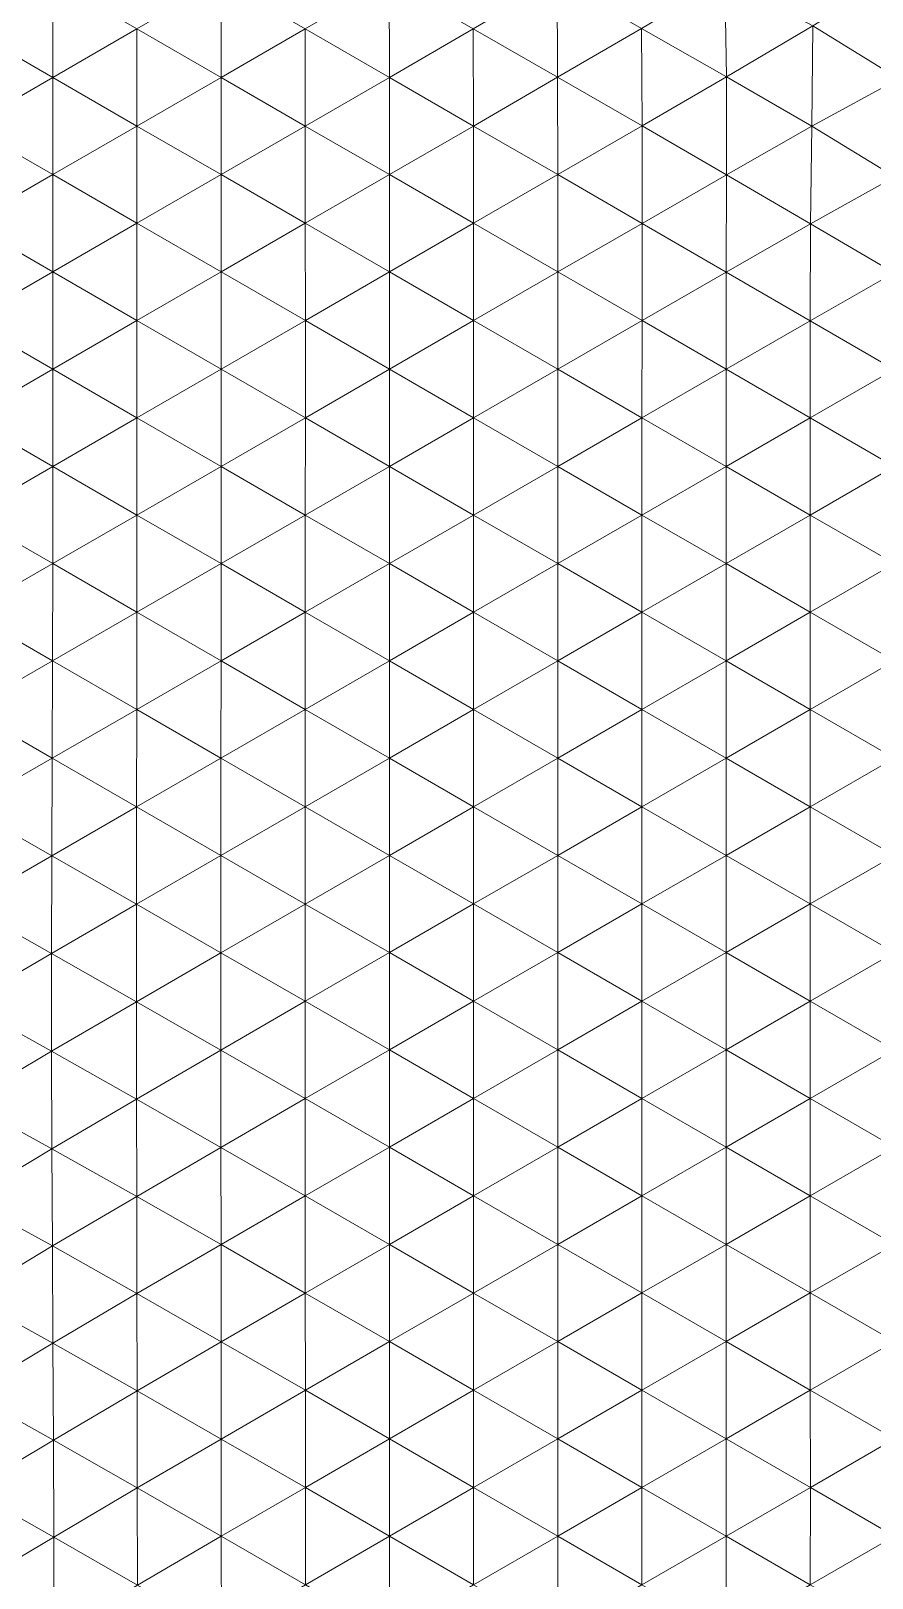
# Model space of a CAD drawing. Extents: x 1.2 to 53.9, y -43.5 to 3.2.
# Drawn here: x 19.36 to 21.091, y -37.661 to -34.479 of the extents above; entities that cross this region are included whole.
import ezdxf

# ---------------------------------------------------------------- set-up
doc = ezdxf.new("R2010")
doc.units = 0
doc.header["$MEASUREMENT"] = 0
doc.layers.add('layer', color=7, linetype='Continuous')

msp = doc.modelspace()

# ---------------------------------------------------------------- linework, layer by layer
at = {"layer": 'layer', "color": 47, "lineweight": 9}
for points in [[(21.1693, -34.3456), (20.9696, -34.4683), (21.1464, -34.5775)], [(19.4052, -34.3743), (19.232, -34.4743), (19.4052, -34.5743)], [(19.4052, -34.3743), (19.4052, -34.5743), (19.5784, -34.4743)], [(19.7514, -34.3742), (19.5784, -34.4743), (19.7516, -34.5743)], [(19.7514, -34.3742), (19.7516, -34.5743), (19.9246, -34.4742)], [(20.0973, -34.3741), (19.9246, -34.4742), (20.0978, -34.5742)], [(20.0973, -34.3741), (20.0978, -34.5742), (20.2705, -34.4741)], [(20.4428, -34.3737), (20.2705, -34.4741), (20.4439, -34.5741)], [(20.4428, -34.3737), (20.4439, -34.5741), (20.6166, -34.4735)], [(20.7883, -34.3715), (20.6166, -34.4735), (20.7918, -34.573)], [(20.7883, -34.3715), (20.7918, -34.573), (20.9696, -34.4683)], [(19.232, -34.4743), (19.232, -34.6743), (19.4052, -34.5743)], [(19.5784, -34.4743), (19.4052, -34.5743), (19.5784, -34.6743)], [(19.5784, -34.4743), (19.5784, -34.6743), (19.7516, -34.5743)], [(19.9246, -34.4742), (19.7516, -34.5743), (19.9248, -34.6743)], [(19.9246, -34.4742), (19.9248, -34.6743), (20.0978, -34.5742)], [(20.2705, -34.4741), (20.0978, -34.5742), (20.271, -34.6743)], [(20.2705, -34.4741), (20.271, -34.6743), (20.4439, -34.5741)], [(20.6166, -34.4735), (20.4439, -34.5741), (20.6178, -34.6741)], [(20.6166, -34.4735), (20.6178, -34.6741), (20.7918, -34.573)], [(20.9696, -34.4683), (20.7918, -34.573), (20.9669, -34.6748)], [(20.9696, -34.4683), (20.9669, -34.6748), (21.1464, -34.5775)], [(19.4052, -34.5743), (19.232, -34.6743), (19.4052, -34.7743)], [(19.4052, -34.5743), (19.4052, -34.7743), (19.5784, -34.6743)], [(19.7516, -34.5743), (19.5784, -34.6743), (19.7516, -34.7743)], [(19.7516, -34.5743), (19.7516, -34.7743), (19.9248, -34.6743)], [(20.0978, -34.5742), (19.9248, -34.6743), (20.098, -34.7743)], [(20.0978, -34.5742), (20.098, -34.7743), (20.271, -34.6743)], [(20.4439, -34.5741), (20.271, -34.6743), (20.4444, -34.7743)], [(20.4439, -34.5741), (20.4444, -34.7743), (20.6178, -34.6741)], [(20.7918, -34.573), (20.6178, -34.6741), (20.7917, -34.7746)], [(20.7918, -34.573), (20.7917, -34.7746), (20.9669, -34.6748)], [(21.1464, -34.5775), (20.9669, -34.6748), (21.1378, -34.7787)], [(19.232, -34.6743), (19.232, -34.8743), (19.4052, -34.7743)], [(19.5784, -34.6743), (19.4052, -34.7743), (19.5784, -34.8743)], [(19.5784, -34.6743), (19.5784, -34.8743), (19.7516, -34.7743)], [(19.9248, -34.6743), (19.7516, -34.7743), (19.9248, -34.8743)], [(19.9248, -34.6743), (19.9248, -34.8743), (20.098, -34.7743)], [(20.271, -34.6743), (20.098, -34.7743), (20.2712, -34.8743)], [(20.271, -34.6743), (20.2712, -34.8743), (20.4444, -34.7743)], [(20.6178, -34.6741), (20.4444, -34.7743), (20.6179, -34.8745)], [(20.6178, -34.6741), (20.6179, -34.8745), (20.7917, -34.7746)], [(20.9669, -34.6748), (20.7917, -34.7746), (20.9647, -34.8757)], [(20.9669, -34.6748), (20.9647, -34.8757), (21.1378, -34.7787)], [(19.4052, -34.7743), (19.232, -34.8743), (19.4052, -34.9743)], [(19.4052, -34.7743), (19.4052, -34.9743), (19.5784, -34.8743)], [(19.7516, -34.7743), (19.5784, -34.8743), (19.7517, -34.9743)], [(19.7516, -34.7743), (19.7517, -34.9743), (19.9248, -34.8743)], [(20.098, -34.7743), (19.9248, -34.8743), (20.0981, -34.9743)], [(20.098, -34.7743), (20.0981, -34.9743), (20.2712, -34.8743)], [(20.4444, -34.7743), (20.2712, -34.8743), (20.4445, -34.9744)], [(20.4444, -34.7743), (20.4445, -34.9744), (20.6179, -34.8745)], [(20.7917, -34.7746), (20.6179, -34.8745), (20.7911, -34.9748)], [(20.7917, -34.7746), (20.7911, -34.9748), (20.9647, -34.8757)], [(21.1378, -34.7787), (20.9647, -34.8757), (21.1366, -34.9761)], [(19.232, -34.8743), (19.232, -35.0743), (19.4052, -34.9743)], [(19.5784, -34.8743), (19.4052, -34.9743), (19.5784, -35.0743)], [(19.5784, -34.8743), (19.5784, -35.0743), (19.7517, -34.9743)], [(19.9248, -34.8743), (19.7517, -34.9743), (19.9249, -35.0743)], [(19.9248, -34.8743), (19.9249, -35.0743), (20.0981, -34.9743)], [(20.2712, -34.8743), (20.0981, -34.9743), (20.2713, -35.0743)], [(20.2712, -34.8743), (20.2713, -35.0743), (20.4445, -34.9744)], [(20.6179, -34.8745), (20.4445, -34.9744), (20.6178, -35.0745)], [(20.6179, -34.8745), (20.6178, -35.0745), (20.7911, -34.9748)], [(20.9647, -34.8757), (20.7911, -34.9748), (20.964, -35.075)], [(20.9647, -34.8757), (20.964, -35.075), (21.1366, -34.9761)], [(19.4052, -34.9743), (19.232, -35.0743), (19.4052, -35.1743)], [(19.4052, -34.9743), (19.4052, -35.1743), (19.5784, -35.0743)], [(19.7517, -34.9743), (19.5784, -35.0743), (19.7516, -35.1743)], [(19.7517, -34.9743), (19.7516, -35.1743), (19.9249, -35.0743)], [(20.0981, -34.9743), (19.9249, -35.0743), (20.0981, -35.1743)], [(20.0981, -34.9743), (20.0981, -35.1743), (20.2713, -35.0743)], [(20.4445, -34.9744), (20.2713, -35.0743), (20.4445, -35.1744)], [(20.4445, -34.9744), (20.4445, -35.1744), (20.6178, -35.0745)], [(20.7911, -34.9748), (20.6178, -35.0745), (20.7909, -35.1746)], [(20.7911, -34.9748), (20.7909, -35.1746), (20.964, -35.075)], [(21.1366, -34.9761), (20.964, -35.075), (21.1368, -35.1747)], [(19.232, -35.0743), (19.2319, -35.2743), (19.4052, -35.1743)], [(19.5784, -35.0743), (19.4052, -35.1743), (19.5784, -35.2743)], [(19.5784, -35.0743), (19.5784, -35.2743), (19.7516, -35.1743)], [(19.9249, -35.0743), (19.7516, -35.1743), (19.9249, -35.2743)], [(19.9249, -35.0743), (19.9249, -35.2743), (20.0981, -35.1743)], [(20.2713, -35.0743), (20.0981, -35.1743), (20.2713, -35.2743)], [(20.2713, -35.0743), (20.2713, -35.2743), (20.4445, -35.1744)], [(20.6178, -35.0745), (20.4445, -35.1744), (20.6177, -35.2744)], [(20.6178, -35.0745), (20.6177, -35.2744), (20.7909, -35.1746)], [(20.964, -35.075), (20.7909, -35.1746), (20.964, -35.2745)], [(20.964, -35.075), (20.964, -35.2745), (21.1368, -35.1747)], [(19.4052, -35.1743), (19.2319, -35.2743), (19.4051, -35.3743)], [(19.4052, -35.1743), (19.4051, -35.3743), (19.5784, -35.2743)], [(19.7516, -35.1743), (19.5784, -35.2743), (19.7516, -35.3743)], [(19.7516, -35.1743), (19.7516, -35.3743), (19.9249, -35.2743)], [(20.0981, -35.1743), (19.9249, -35.2743), (20.0981, -35.3743)], [(20.0981, -35.1743), (20.0981, -35.3743), (20.2713, -35.2743)], [(20.4445, -35.1744), (20.2713, -35.2743), (20.4445, -35.3743)], [(20.4445, -35.1744), (20.4445, -35.3743), (20.6177, -35.2744)], [(20.7909, -35.1746), (20.6177, -35.2744), (20.7908, -35.3744)], [(20.7909, -35.1746), (20.7908, -35.3744), (20.964, -35.2745)], [(21.1368, -35.1747), (20.964, -35.2745), (21.137, -35.3743)], [(19.2319, -35.2743), (19.2317, -35.4743), (19.4051, -35.3743)], [(19.5784, -35.2743), (19.4051, -35.3743), (19.5783, -35.4743)], [(19.5784, -35.2743), (19.5783, -35.4743), (19.7516, -35.3743)], [(19.9249, -35.2743), (19.7516, -35.3743), (19.9248, -35.4743)], [(19.9249, -35.2743), (19.9248, -35.4743), (20.0981, -35.3743)], [(20.2713, -35.2743), (20.0981, -35.3743), (20.2713, -35.4743)], [(20.2713, -35.2743), (20.2713, -35.4743), (20.4445, -35.3743)], [(20.6177, -35.2744), (20.4445, -35.3743), (20.6177, -35.4743)], [(20.6177, -35.2744), (20.6177, -35.4743), (20.7908, -35.3744)], [(20.964, -35.2745), (20.7908, -35.3744), (20.964, -35.4743)], [(20.964, -35.2745), (20.964, -35.4743), (21.137, -35.3743)], [(19.4051, -35.3743), (19.2317, -35.4743), (19.4049, -35.5743)], [(19.4051, -35.3743), (19.4049, -35.5743), (19.5783, -35.4743)], [(19.7516, -35.3743), (19.5783, -35.4743), (19.7516, -35.5743)], [(19.7516, -35.3743), (19.7516, -35.5743), (19.9248, -35.4743)], [(20.0981, -35.3743), (19.9248, -35.4743), (20.0981, -35.5743)], [(20.0981, -35.3743), (20.0981, -35.5743), (20.2713, -35.4743)], [(20.4445, -35.3743), (20.2713, -35.4743), (20.4445, -35.5743)], [(20.4445, -35.3743), (20.4445, -35.5743), (20.6177, -35.4743)], [(20.7908, -35.3744), (20.6177, -35.4743), (20.7909, -35.5743)], [(20.7908, -35.3744), (20.7909, -35.5743), (20.964, -35.4743)], [(21.137, -35.3743), (20.964, -35.4743), (21.1371, -35.5742)], [(19.2317, -35.4743), (19.2311, -35.6743), (19.4049, -35.5743)], [(19.5783, -35.4743), (19.4049, -35.5743), (19.5782, -35.6743)], [(19.5783, -35.4743), (19.5782, -35.6743), (19.7516, -35.5743)], [(19.9248, -35.4743), (19.7516, -35.5743), (19.9248, -35.6743)], [(19.9248, -35.4743), (19.9248, -35.6743), (20.0981, -35.5743)], [(20.2713, -35.4743), (20.0981, -35.5743), (20.2713, -35.6743)], [(20.2713, -35.4743), (20.2713, -35.6743), (20.4445, -35.5743)], [(20.6177, -35.4743), (20.4445, -35.5743), (20.6177, -35.6743)], [(20.6177, -35.4743), (20.6177, -35.6743), (20.7909, -35.5743)], [(20.964, -35.4743), (20.7909, -35.5743), (20.964, -35.6743)], [(20.964, -35.4743), (20.964, -35.6743), (21.1371, -35.5742)], [(19.4049, -35.5743), (19.2311, -35.6743), (19.4045, -35.7744)], [(19.4049, -35.5743), (19.4045, -35.7744), (19.5782, -35.6743)], [(19.7516, -35.5743), (19.5782, -35.6743), (19.7515, -35.7743)], [(19.7516, -35.5743), (19.7515, -35.7743), (19.9248, -35.6743)], [(20.0981, -35.5743), (19.9248, -35.6743), (20.098, -35.7743)], [(20.0981, -35.5743), (20.098, -35.7743), (20.2713, -35.6743)], [(20.4445, -35.5743), (20.2713, -35.6743), (20.4445, -35.7743)], [(20.4445, -35.5743), (20.4445, -35.7743), (20.6177, -35.6743)], [(20.7909, -35.5743), (20.6177, -35.6743), (20.7909, -35.7743)], [(20.7909, -35.5743), (20.7909, -35.7743), (20.964, -35.6743)], [(21.1371, -35.5742), (20.964, -35.6743), (21.1371, -35.7742)], [(19.2311, -35.6743), (19.23, -35.8746), (19.4045, -35.7744)], [(19.5782, -35.6743), (19.4045, -35.7744), (19.5779, -35.8744)], [(19.5782, -35.6743), (19.5779, -35.8744), (19.7515, -35.7743)], [(19.9248, -35.6743), (19.7515, -35.7743), (19.9248, -35.8743)], [(19.9248, -35.6743), (19.9248, -35.8743), (20.098, -35.7743)], [(20.2713, -35.6743), (20.098, -35.7743), (20.2713, -35.8743)], [(20.2713, -35.6743), (20.2713, -35.8743), (20.4445, -35.7743)], [(20.6177, -35.6743), (20.4445, -35.7743), (20.6177, -35.8743)], [(20.6177, -35.6743), (20.6177, -35.8743), (20.7909, -35.7743)], [(20.964, -35.6743), (20.7909, -35.7743), (20.964, -35.8743)], [(20.964, -35.6743), (20.964, -35.8743), (21.1371, -35.7742)], [(19.4045, -35.7744), (19.23, -35.8746), (19.4038, -35.9747)], [(19.4045, -35.7744), (19.4038, -35.9747), (19.5779, -35.8744)], [(19.7515, -35.7743), (19.5779, -35.8744), (19.7513, -35.9744)], [(19.7515, -35.7743), (19.7513, -35.9744), (19.9248, -35.8743)], [(20.098, -35.7743), (19.9248, -35.8743), (20.098, -35.9743)], [(20.098, -35.7743), (20.098, -35.9743), (20.2713, -35.8743)], [(20.4445, -35.7743), (20.2713, -35.8743), (20.4445, -35.9743)], [(20.4445, -35.7743), (20.4445, -35.9743), (20.6177, -35.8743)], [(20.7909, -35.7743), (20.6177, -35.8743), (20.7909, -35.9743)], [(20.7909, -35.7743), (20.7909, -35.9743), (20.964, -35.8743)], [(21.1371, -35.7742), (20.964, -35.8743), (21.1372, -35.9742)], [(19.23, -35.8746), (19.2283, -36.0754), (19.4038, -35.9747)], [(19.5779, -35.8744), (19.4038, -35.9747), (19.5776, -36.0746)], [(19.5779, -35.8744), (19.5776, -36.0746), (19.7513, -35.9744)], [(19.9248, -35.8743), (19.7513, -35.9744), (19.9247, -36.0744)], [(19.9248, -35.8743), (19.9247, -36.0744), (20.098, -35.9743)], [(20.2713, -35.8743), (20.098, -35.9743), (20.2712, -36.0743)], [(20.2713, -35.8743), (20.2712, -36.0743), (20.4445, -35.9743)], [(20.6177, -35.8743), (20.4445, -35.9743), (20.6177, -36.0743)], [(20.6177, -35.8743), (20.6177, -36.0743), (20.7909, -35.9743)], [(20.964, -35.8743), (20.7909, -35.9743), (20.9641, -36.0743)], [(20.964, -35.8743), (20.9641, -36.0743), (21.1372, -35.9742)], [(19.4038, -35.9747), (19.2283, -36.0754), (19.403, -36.1753)], [(19.4038, -35.9747), (19.403, -36.1753), (19.5776, -36.0746)], [(19.7513, -35.9744), (19.5776, -36.0746), (19.7512, -36.1745)], [(19.7513, -35.9744), (19.7512, -36.1745), (19.9247, -36.0744)], [(20.098, -35.9743), (19.9247, -36.0744), (20.098, -36.1743)], [(20.098, -35.9743), (20.098, -36.1743), (20.2712, -36.0743)], [(20.4445, -35.9743), (20.2712, -36.0743), (20.4445, -36.1743)], [(20.4445, -35.9743), (20.4445, -36.1743), (20.6177, -36.0743)], [(20.7909, -35.9743), (20.6177, -36.0743), (20.7909, -36.1743)], [(20.7909, -35.9743), (20.7909, -36.1743), (20.9641, -36.0743)], [(21.1372, -35.9742), (20.9641, -36.0743), (21.1373, -36.1743)], [(19.2283, -36.0754), (19.2267, -36.277), (19.403, -36.1753)], [(19.5776, -36.0746), (19.403, -36.1753), (19.5773, -36.2749)], [(19.5776, -36.0746), (19.5773, -36.2749), (19.7512, -36.1745)], [(19.9247, -36.0744), (19.7512, -36.1745), (19.9246, -36.2744)], [(19.9247, -36.0744), (19.9246, -36.2744), (20.098, -36.1743)], [(20.2712, -36.0743), (20.098, -36.1743), (20.2712, -36.2743)], [(20.2712, -36.0743), (20.2712, -36.2743), (20.4445, -36.1743)], [(20.6177, -36.0743), (20.4445, -36.1743), (20.6177, -36.2743)], [(20.6177, -36.0743), (20.6177, -36.2743), (20.7909, -36.1743)], [(20.9641, -36.0743), (20.7909, -36.1743), (20.9641, -36.2743)], [(20.9641, -36.0743), (20.9641, -36.2743), (21.1373, -36.1743)], [(19.403, -36.1753), (19.2267, -36.277), (19.4025, -36.3761)], [(19.403, -36.1753), (19.4025, -36.3761), (19.5773, -36.2749)], [(19.7512, -36.1745), (19.5773, -36.2749), (19.7511, -36.3747)], [(19.7512, -36.1745), (19.7511, -36.3747), (19.9246, -36.2744)], [(20.098, -36.1743), (19.9246, -36.2744), (20.098, -36.3744)], [(20.098, -36.1743), (20.098, -36.3744), (20.2712, -36.2743)], [(20.4445, -36.1743), (20.2712, -36.2743), (20.4445, -36.3743)], [(20.4445, -36.1743), (20.4445, -36.3743), (20.6177, -36.2743)], [(20.7909, -36.1743), (20.6177, -36.2743), (20.7909, -36.3743)], [(20.7909, -36.1743), (20.7909, -36.3743), (20.9641, -36.2743)], [(21.1373, -36.1743), (20.9641, -36.2743), (21.1373, -36.3743)], [(19.2267, -36.277), (19.2264, -36.4792), (19.4025, -36.3761)], [(19.5773, -36.2749), (19.4025, -36.3761), (19.5772, -36.4753)], [(19.5773, -36.2749), (19.5772, -36.4753), (19.7511, -36.3747)], [(19.9246, -36.2744), (19.7511, -36.3747), (19.9246, -36.4745)], [(19.9246, -36.2744), (19.9246, -36.4745), (20.098, -36.3744)], [(20.2712, -36.2743), (20.098, -36.3744), (20.2712, -36.4743)], [(20.2712, -36.2743), (20.2712, -36.4743), (20.4445, -36.3743)], [(20.6177, -36.2743), (20.4445, -36.3743), (20.6177, -36.4743)], [(20.6177, -36.2743), (20.6177, -36.4743), (20.7909, -36.3743)], [(20.9641, -36.2743), (20.7909, -36.3743), (20.9641, -36.4743)], [(20.9641, -36.2743), (20.9641, -36.4743), (21.1373, -36.3743)], [(19.4025, -36.3761), (19.2264, -36.4792), (19.4028, -36.577)], [(19.4025, -36.3761), (19.4028, -36.577), (19.5772, -36.4753)], [(19.7511, -36.3747), (19.5772, -36.4753), (19.7511, -36.5748)], [(19.7511, -36.3747), (19.7511, -36.5748), (19.9246, -36.4745)], [(20.098, -36.3744), (19.9246, -36.4745), (20.098, -36.5744)], [(20.098, -36.3744), (20.098, -36.5744), (20.2712, -36.4743)], [(20.4445, -36.3743), (20.2712, -36.4743), (20.4445, -36.5743)], [(20.4445, -36.3743), (20.4445, -36.5743), (20.6177, -36.4743)], [(20.7909, -36.3743), (20.6177, -36.4743), (20.7909, -36.5743)], [(20.7909, -36.3743), (20.7909, -36.5743), (20.9641, -36.4743)], [(21.1373, -36.3743), (20.9641, -36.4743), (21.1373, -36.5743)], [(19.2264, -36.4792), (19.2276, -36.6813), (19.4028, -36.577)], [(19.5772, -36.4753), (19.4028, -36.577), (19.5774, -36.6756)], [(19.5772, -36.4753), (19.5774, -36.6756), (19.7511, -36.5748)], [(19.9246, -36.4745), (19.7511, -36.5748), (19.9246, -36.6745)], [(19.9246, -36.4745), (19.9246, -36.6745), (20.098, -36.5744)], [(20.2712, -36.4743), (20.098, -36.5744), (20.2712, -36.6743)], [(20.2712, -36.4743), (20.2712, -36.6743), (20.4445, -36.5743)], [(20.6177, -36.4743), (20.4445, -36.5743), (20.6177, -36.6743)], [(20.6177, -36.4743), (20.6177, -36.6743), (20.7909, -36.5743)], [(20.9641, -36.4743), (20.7909, -36.5743), (20.9641, -36.6743)], [(20.9641, -36.4743), (20.9641, -36.6743), (21.1373, -36.5743)], [(19.4028, -36.577), (19.2276, -36.6813), (19.4035, -36.7778)], [(19.4028, -36.577), (19.4035, -36.7778), (19.5774, -36.6756)], [(19.7511, -36.5748), (19.5774, -36.6756), (19.7513, -36.7749)], [(19.7511, -36.5748), (19.7513, -36.7749), (19.9246, -36.6745)], [(20.098, -36.5744), (19.9246, -36.6745), (20.098, -36.7744)], [(20.098, -36.5744), (20.098, -36.7744), (20.2712, -36.6743)], [(20.4445, -36.5743), (20.2712, -36.6743), (20.4445, -36.7743)], [(20.4445, -36.5743), (20.4445, -36.7743), (20.6177, -36.6743)], [(20.7909, -36.5743), (20.6177, -36.6743), (20.7909, -36.7743)], [(20.7909, -36.5743), (20.7909, -36.7743), (20.9641, -36.6743)], [(21.1373, -36.5743), (20.9641, -36.6743), (21.1373, -36.7743)], [(19.4035, -36.7778), (19.2276, -36.6813), (19.2298, -36.8818)], [(19.5774, -36.6756), (19.4035, -36.7778), (19.5779, -36.8758)], [(19.5774, -36.6756), (19.5779, -36.8758), (19.7513, -36.7749)], [(19.9246, -36.6745), (19.7513, -36.7749), (19.9247, -36.8745)], [(19.9246, -36.6745), (19.9247, -36.8745), (20.098, -36.7744)], [(20.2712, -36.6743), (20.098, -36.7744), (20.2712, -36.8743)], [(20.2712, -36.6743), (20.2712, -36.8743), (20.4445, -36.7743)], [(20.6177, -36.6743), (20.4445, -36.7743), (20.6177, -36.8743)], [(20.6177, -36.6743), (20.6177, -36.8743), (20.7909, -36.7743)], [(20.9641, -36.6743), (20.7909, -36.7743), (20.9641, -36.8743)], [(20.9641, -36.6743), (20.9641, -36.8743), (21.1373, -36.7743)], [(19.4035, -36.7778), (19.2298, -36.8818), (19.4046, -36.9777)], [(19.5779, -36.8758), (19.4035, -36.7778), (19.4046, -36.9777)], [(19.7513, -36.7749), (19.5779, -36.8758), (19.7515, -36.9749)], [(19.7513, -36.7749), (19.7515, -36.9749), (19.9247, -36.8745)], [(20.098, -36.7744), (19.9247, -36.8745), (20.098, -36.9744)], [(20.098, -36.7744), (20.098, -36.9744), (20.2712, -36.8743)], [(20.4445, -36.7743), (20.2712, -36.8743), (20.4445, -36.9743)], [(20.4445, -36.7743), (20.4445, -36.9743), (20.6177, -36.8743)], [(20.7909, -36.7743), (20.6177, -36.8743), (20.7909, -36.9743)], [(20.7909, -36.7743), (20.7909, -36.9743), (20.9641, -36.8743)], [(21.1373, -36.7743), (20.9641, -36.8743), (21.1373, -36.9743)], [(19.5779, -36.8758), (19.4046, -36.9777), (19.5783, -37.0757)], [(19.7515, -36.9749), (19.5779, -36.8758), (19.5783, -37.0757)], [(19.9247, -36.8745), (19.7515, -36.9749), (19.9248, -37.0746)], [(19.9247, -36.8745), (19.9248, -37.0746), (20.098, -36.9744)], [(20.2712, -36.8743), (20.098, -36.9744), (20.2713, -37.0744)], [(20.2712, -36.8743), (20.2713, -37.0744), (20.4445, -36.9743)], [(20.6177, -36.8743), (20.4445, -36.9743), (20.6177, -37.0743)], [(20.6177, -36.8743), (20.6177, -37.0743), (20.7909, -36.9743)], [(20.9641, -36.8743), (20.7909, -36.9743), (20.9641, -37.0743)], [(20.9641, -36.8743), (20.9641, -37.0743), (21.1373, -36.9743)], [(19.4046, -36.9777), (19.2298, -36.8818), (19.2318, -37.0814)], [(19.4046, -36.9777), (19.2318, -37.0814), (19.4055, -37.1774)], [(19.5783, -37.0757), (19.4046, -36.9777), (19.4055, -37.1774)], [(19.7515, -36.9749), (19.5783, -37.0757), (19.7517, -37.1749)], [(19.9248, -37.0746), (19.7515, -36.9749), (19.7517, -37.1749)], [(20.098, -36.9744), (19.9248, -37.0746), (20.0981, -37.1744)], [(20.098, -36.9744), (20.0981, -37.1744), (20.2713, -37.0744)], [(20.4445, -36.9743), (20.2713, -37.0744), (20.4445, -37.1743)], [(20.4445, -36.9743), (20.4445, -37.1743), (20.6177, -37.0743)], [(20.7909, -36.9743), (20.6177, -37.0743), (20.7909, -37.1743)], [(20.7909, -36.9743), (20.7909, -37.1743), (20.9641, -37.0743)], [(21.1373, -36.9743), (20.9641, -37.0743), (21.1374, -37.1744)], [(19.4055, -37.1774), (19.2318, -37.0814), (19.2335, -37.2804)], [(19.5783, -37.0757), (19.4055, -37.1774), (19.5787, -37.2756)], [(19.7517, -37.1749), (19.5783, -37.0757), (19.5787, -37.2756)], [(19.9248, -37.0746), (19.7517, -37.1749), (19.9249, -37.2745)], [(20.0981, -37.1744), (19.9248, -37.0746), (19.9249, -37.2745)], [(20.2713, -37.0744), (20.0981, -37.1744), (20.2713, -37.2744)], [(20.2713, -37.0744), (20.2713, -37.2744), (20.4445, -37.1743)], [(20.6177, -37.0743), (20.4445, -37.1743), (20.6177, -37.2744)], [(20.6177, -37.0743), (20.6177, -37.2744), (20.7909, -37.1743)], [(20.9641, -37.0743), (20.7909, -37.1743), (20.9641, -37.2744)], [(20.9641, -37.0743), (20.9641, -37.2744), (21.1374, -37.1744)], [(19.4055, -37.1774), (19.2335, -37.2804), (19.4063, -37.3769)], [(19.5787, -37.2756), (19.4055, -37.1774), (19.4063, -37.3769)], [(19.7517, -37.1749), (19.5787, -37.2756), (19.7518, -37.3748)], [(19.9249, -37.2745), (19.7517, -37.1749), (19.7518, -37.3748)], [(20.0981, -37.1744), (19.9249, -37.2745), (20.0981, -37.3744)], [(20.2713, -37.2744), (20.0981, -37.1744), (20.0981, -37.3744)], [(20.4445, -37.1743), (20.2713, -37.2744), (20.4444, -37.3744)], [(20.4445, -37.1743), (20.4444, -37.3744), (20.6177, -37.2744)], [(20.7909, -37.1743), (20.6177, -37.2744), (20.7909, -37.3744)], [(20.7909, -37.1743), (20.7909, -37.3744), (20.9641, -37.2744)], [(21.1374, -37.1744), (20.9641, -37.2744), (21.1374, -37.3745)], [(19.4063, -37.3769), (19.2335, -37.2804), (19.2349, -37.4793)], [(19.5787, -37.2756), (19.4063, -37.3769), (19.5791, -37.4754)], [(19.7518, -37.3748), (19.5787, -37.2756), (19.5791, -37.4754)], [(19.9249, -37.2745), (19.7518, -37.3748), (19.925, -37.4746)], [(20.0981, -37.3744), (19.9249, -37.2745), (19.925, -37.4746)], [(20.2713, -37.2744), (20.0981, -37.3744), (20.2712, -37.4744)], [(20.4444, -37.3744), (20.2713, -37.2744), (20.2712, -37.4744)], [(20.6177, -37.2744), (20.4444, -37.3744), (20.6176, -37.4744)], [(20.6177, -37.2744), (20.6176, -37.4744), (20.7909, -37.3744)], [(20.9641, -37.2744), (20.7909, -37.3744), (20.9642, -37.4745)], [(20.9641, -37.2744), (20.9642, -37.4745), (21.1374, -37.3745)], [(19.4063, -37.3769), (19.2349, -37.4793), (19.407, -37.5765)], [(19.5791, -37.4754), (19.4063, -37.3769), (19.407, -37.5765)], [(19.7518, -37.3748), (19.5791, -37.4754), (19.752, -37.5748)], [(19.925, -37.4746), (19.7518, -37.3748), (19.752, -37.5748)], [(20.0981, -37.3744), (19.925, -37.4746), (20.0981, -37.5745)], [(20.2712, -37.4744), (20.0981, -37.3744), (20.0981, -37.5745)], [(20.4444, -37.3744), (20.2712, -37.4744), (20.4444, -37.5745)], [(20.6176, -37.4744), (20.4444, -37.3744), (20.4444, -37.5745)], [(20.7909, -37.3744), (20.6176, -37.4744), (20.7908, -37.5745)], [(20.7909, -37.3744), (20.7908, -37.5745), (20.9642, -37.4745)], [(21.1374, -37.3745), (20.9642, -37.4745), (21.1375, -37.5746)], [(19.407, -37.5765), (19.2349, -37.4793), (19.2361, -37.6782)], [(19.5791, -37.4754), (19.407, -37.5765), (19.5794, -37.6753)], [(19.752, -37.5748), (19.5791, -37.4754), (19.5794, -37.6753)], [(19.925, -37.4746), (19.752, -37.5748), (19.925, -37.6747)], [(20.0981, -37.5745), (19.925, -37.4746), (19.925, -37.6747)], [(20.2712, -37.4744), (20.0981, -37.5745), (20.2712, -37.6746)], [(20.4444, -37.5745), (20.2712, -37.4744), (20.2712, -37.6746)], [(20.6176, -37.4744), (20.4444, -37.5745), (20.6175, -37.6746)], [(20.7908, -37.5745), (20.6176, -37.4744), (20.6175, -37.6746)], [(20.9642, -37.4745), (20.7908, -37.5745), (20.9641, -37.6747)], [(20.9642, -37.4745), (20.9641, -37.6747), (21.1375, -37.5746)], [(19.407, -37.5765), (19.2361, -37.6782), (19.4074, -37.7761)], [(19.5794, -37.6753), (19.407, -37.5765), (19.4074, -37.7761)], [(19.752, -37.5748), (19.5794, -37.6753), (19.7521, -37.775)], [(19.925, -37.6747), (19.752, -37.5748), (19.7521, -37.775)], [(20.0981, -37.5745), (19.925, -37.6747), (20.0981, -37.7747)], [(20.2712, -37.6746), (20.0981, -37.5745), (20.0981, -37.7747)], [(20.4444, -37.5745), (20.2712, -37.6746), (20.4442, -37.7747)], [(20.6175, -37.6746), (20.4444, -37.5745), (20.4442, -37.7747)], [(20.7908, -37.5745), (20.6175, -37.6746), (20.7907, -37.7747)], [(20.9641, -37.6747), (20.7908, -37.5745), (20.7907, -37.7747)], [(21.1375, -37.5746), (20.9641, -37.6747), (21.1376, -37.7749)]]:
    msp.add_3dface(points, dxfattribs=at)

doc.saveas('drawing.dxf')
